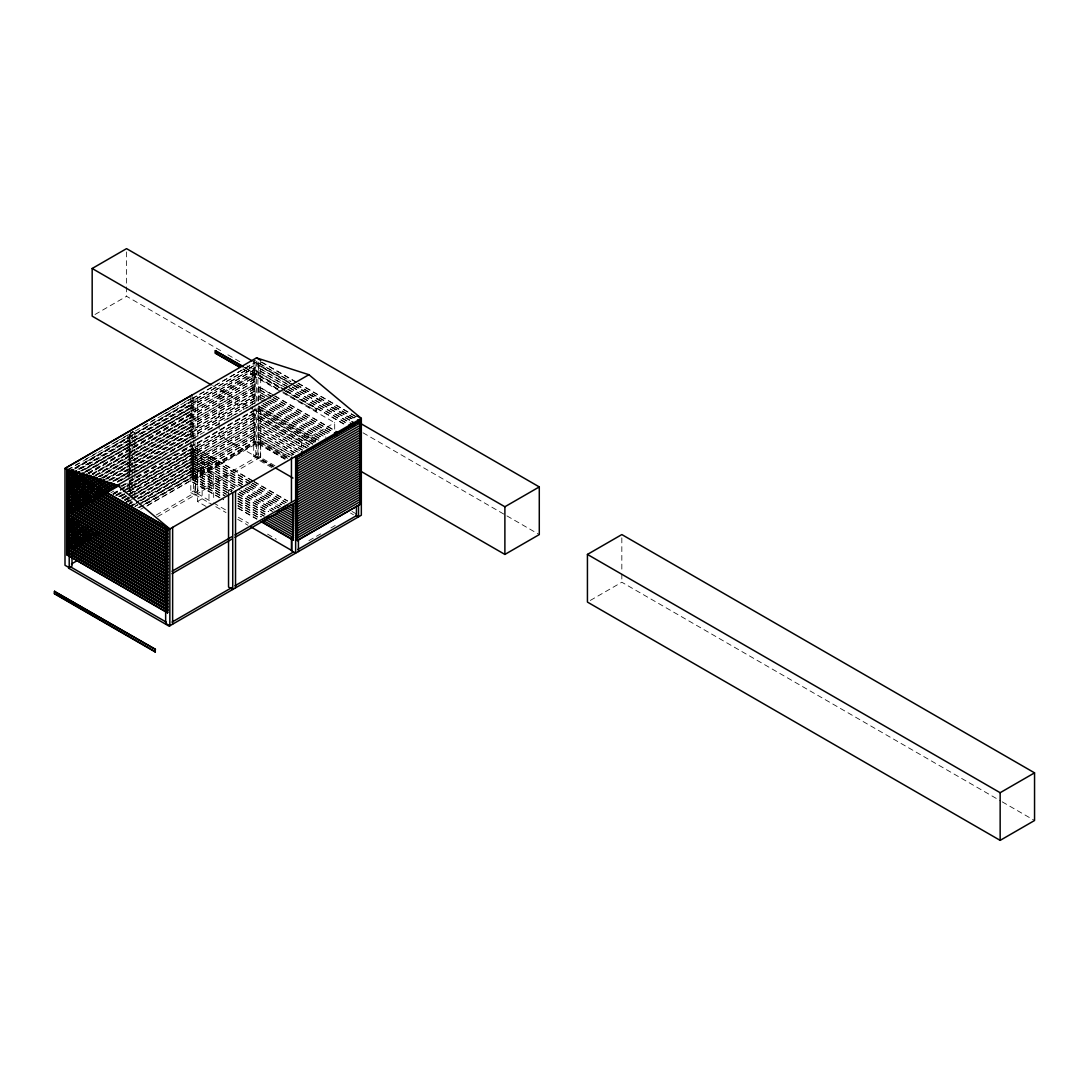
<?xml version="1.0" encoding="UTF-8"?>
<svg xmlns="http://www.w3.org/2000/svg" width="1089" height="1089" viewBox="0 0 1089 1089"><rect width="100%" height="100%" fill="white"/><g stroke="black" fill="none" stroke-linecap="round" stroke-linejoin="round"><path stroke-width="0.75" stroke-dasharray="5 3.75" d="M95.029 314.49L126.555 296.29L222.033 351.407M67.559 469.713L79.266 462.961M85.119 459.585L98.282 451.976M104.136 448.6L114.372 442.692M115.829 441.848L133.389 431.707M143.625 425.799L155.332 419.047M162.642 414.814L168.496 411.438M169.952 410.594L178.732 405.53M184.585 402.154L190.439 398.778M67.872 469.89L133.688 431.884M135.159 431.04L190.738 398.942M191.895 398.724L255.098 362.583L191.895 398.724L191.895 439.235L198.048 436.022M134.9 472L134.9 432.918L132.096 434.538L132.096 473.606M74.882 467.875L192.208 400.48L75.182 468.052M74.882 468.665L255.098 364.965L75.182 468.842M284.855 390.053L258.597 374.902L258.597 362.991L290.981 381.341M77.809 469.359L255.098 367.347L78.109 469.536M79.266 469.318L192.208 404.455L79.565 469.482M80.736 470.856L192.208 406.837L81.035 471.02M82.192 470.802L192.208 407.64L82.492 470.979M85.119 471.496L192.208 410.022L83.962 472.517M219.134 425.5L219.134 394.109L252.158 375.052L334.704 422.709L334.704 430.972M85.119 472.286L255.098 374.493L85.418 472.463M258.597 372.52L286.611 388.337M88.046 472.98L254.799 376.712M88.345 473.157L255.098 376.876M258.597 374.902L285.155 389.889M88.046 473.769L192.208 413.983L88.345 473.946M92.429 473.62L192.208 416.366L92.728 473.797M92.429 474.423L192.208 417.169L92.728 474.6M95.356 475.117L192.208 419.551L95.655 475.294M95.356 475.907L255.098 384.036L95.655 476.084M98.282 476.601L255.098 386.418L98.582 476.778M99.739 476.546L192.208 423.526L100.052 476.723M258.597 401.12L258.896 386.636L273.489 395.062M101.209 478.085L192.208 425.908L102.979 477.418M102.665 478.044L192.208 426.697L102.979 478.221M105.592 478.738L192.208 429.08L105.905 478.901M105.592 479.528L255.098 393.565L107.362 478.861M108.519 480.222L255.098 395.947L108.818 480.399M109.989 480.167L192.208 433.054L110.288 480.344M112.916 480.862L192.208 435.437L113.215 481.039M112.916 481.665L192.208 436.226L113.215 481.828M258.597 398.724L263.279 401.079M117.299 481.515L192.208 438.608L117.598 481.678M117.299 482.304L129.305 475.716M131.932 473.851L222.619 421.497M224.075 420.653L241.635 410.512M243.092 409.668L254.799 402.916L254.799 360.023M120.525 480.793L164.412 455.447M170.265 452.071L187.812 441.943M208.298 430.114L218.535 424.206M227.315 419.142L237.552 413.221M246.318 408.157L255.098 403.093L255.098 360.2M318.696 440.228L258.597 405.884L318.396 440.405M129.006 481.107L158.259 464.213M164.112 460.838L177.276 453.242M183.129 449.866L192.208 444.965L129.305 481.284M120.525 486.347L126.378 482.972M121.682 486.13L192.208 445.755M110.915 492.759L113.841 491.071M121.995 486.293L257.195 408.307L315.538 441.984M255.098 410.24L191.895 446.381L254.799 410.063L254.799 443.427L140.699 509.298M284.855 459.163L258.597 443.999L258.597 408.266L315.783 440.922M112.916 493.576L118.755 490.2M120.226 489.356L192.208 448.151L120.525 489.519M113.215 493.753L119.069 490.377M112.916 494.365L255.098 412.622L120.525 490.322M113.215 494.542L119.069 491.166M115.829 495.059L121.682 491.684M123.152 490.84L255.098 415.004L126.378 489.329M116.142 495.236L120.525 492.704M115.829 495.863L121.682 492.473M123.152 491.629L192.208 452.112L123.452 491.806M117.598 495.182L121.995 492.65M118.755 496.543L123.152 494.011M124.609 493.167L192.208 454.494L124.908 493.344M119.069 496.72L123.452 494.188M120.226 496.502L124.609 493.97M129.006 491.438L192.208 455.297L129.305 491.602M120.525 496.679L124.908 494.147M121.682 498.041L126.079 495.509M129.006 493.821L192.208 457.679L130.762 493.14M121.995 498.218L126.378 495.686M123.152 497.986L126.079 496.298M129.006 494.61L255.098 422.151L129.305 494.787M121.995 499.007L126.378 496.475M124.609 499.524L129.305 497.169L124.908 499.701M130.462 496.148L255.098 424.533L133.688 494.637M124.609 500.314L129.305 497.959L129.305 500.341L126.378 502.029M130.462 496.938L192.208 461.641L130.762 497.115M124.908 500.491L129.305 497.959M126.079 501.852L129.305 500.341M131.932 498.476L192.208 464.037L132.232 498.653M126.079 502.655L131.932 499.279M133.389 498.435L192.208 464.826L133.688 498.599M132.232 499.456L129.006 500.967L129.006 503.349L131.932 501.661M137.772 498.286L192.208 467.208L138.085 498.449M129.305 503.526L132.232 501.838M129.006 504.139L131.932 502.451M137.772 499.075L255.098 431.693L138.085 499.252M129.305 504.316L132.232 502.628M129.006 506.521L134.845 503.145M136.316 502.301L255.098 434.075L136.615 502.478M129.305 506.698L135.159 503.322M130.462 506.48L134.845 503.935M140.699 500.559L192.208 471.183L130.762 506.644M206.12 506.467L197.463 501.471L197.463 470.012L202.146 467.304L213.675 473.96L213.675 500.464M134.845 506.317L137.772 504.629M139.242 503.785L192.208 473.565L139.542 503.962M135.159 506.494L138.085 504.806M143.625 502.056L192.208 474.355L139.542 504.765M137.772 507.814L192.208 476.737L141.012 506.303M139.242 507.76L255.098 441.222L143.925 505.405M197.79 477.554L257.902 442.855L255.806 441.644L195.693 476.342L195.693 492.228M146.852 506.099L255.098 443.604L255.098 407.858M283.875 390.338L316.259 408.688L316.259 411.07L282.419 391.877M197.449 477.758L195.353 478.969L195.353 494.855L212.232 504.602M272.863 466.977L258.243 458.537L258.243 442.651L260.339 441.44L288.109 457.475M252.403 480.889L192.603 446.367L192.603 482.114L223.531 499.62M258.597 443.999L285.155 458.986M197.463 470.012L208.993 476.669L213.675 473.96M190.806 441.671L190.806 492.636L193.597 491.016L197.79 493.44L197.79 442.474M253.71 410.458L253.71 456.318L256.5 454.712L260.693 457.135L260.693 406.156M156.272 515.002L257.195 456.727L273.244 465.983M157.728 516.581L260.693 457.135M197.463 501.471L202.146 498.776L202.146 467.304M251.001 412.513L301.68 441.766L334.704 422.709M228.54 493.616L228.54 490.213L231.344 488.607L231.344 491.997M294.234 452.289L291.444 453.895L295.636 456.318M354.347 417.591L357.138 415.971M308.895 540.661L320.629 533.896M330.893 527.961L336.746 524.585M590.292 600.434L621.833 582.234L1000.764 801.014M261.809 362.12L296.821 382.321M298.277 383.165L355.164 416.012M261.51 362.283L296.521 382.498M297.978 383.342L357.777 417.863M296.821 384.703L358.077 420.068M258.597 362.991L290.681 381.518M296.521 384.88L357.777 420.245M253.723 361.766L293.39 384.662M294.847 385.506L353.598 419.428M292.451 384.567L258.597 365.373L292.138 384.744M293.907 385.411L353.707 419.932M293.594 385.574L353.394 420.109M286.611 383.573L258.597 367.755L290.681 386.282M292.451 386.949L350.781 420.626M292.138 387.126L350.481 420.803M288.068 386.799L258.597 370.137L287.768 386.976M289.524 387.643L349.324 422.164M289.225 387.82L350.481 423.185M288.068 389.181L347.867 423.716M227.9 354.796L241.118 362.433M246.999 365.822L286.652 388.719M287.768 389.358L347.568 423.88M363.032 432.809L505.5 515.07M506.97 515.914L539.286 534.576M1002.234 801.858L1034.55 820.507M286.611 390.72L344.954 424.411M286.312 390.897L344.655 424.587M244.794 367.429L279.791 387.63M285.631 391.005L316.259 408.688M244.494 367.606L282.419 389.494M243.337 368.967L281.261 390.856M282.718 391.7L316.259 411.07M243.038 369.144L280.948 391.033M274.945 395.906L334.745 430.427M258.597 386.813L273.176 395.239M274.646 396.083L334.446 430.604M272.019 396.6L258.597 389.195L271.719 396.777M273.489 397.444L331.818 431.121M273.176 397.621L331.519 431.298M270.562 398.138L258.597 391.577L270.263 398.315M272.019 398.982L330.362 432.673M271.719 399.159L330.062 432.837M264.736 397.158L258.597 393.959L267.35 399.023M270.562 400.521L328.905 434.212M268.806 399.854L328.606 434.388M266.192 400.384L258.597 396.342L265.893 400.561M267.649 401.228L327.449 435.75M267.35 401.405L327.149 435.927M264.736 401.923L325.992 437.288M265.893 402.944L324.236 436.621M263.279 403.461L323.079 437.996M262.966 403.638L322.766 438.159M261.809 404.999L320.152 438.69M261.51 405.176L319.853 438.867M258.651 406.728L318.451 441.249M258.597 408.266L315.483 441.099M314.326 442.474L258.597 410.648L314.027 442.638M212.6 385.683L252.253 408.579M253.723 409.423L313.945 444.189M312.87 444.013L258.597 413.03L312.557 444.189M309.943 444.707L258.597 415.413L309.644 444.884M219.134 394.109L243.759 408.321M308.486 446.245L258.597 417.795L308.187 446.422M307.03 447.783L258.597 420.177L306.73 447.96M307.18 448.124L252.158 416.352L252.158 406.442M304.117 448.491L258.597 422.559L303.804 448.668M302.66 450.029L258.597 424.941L302.347 450.206M299.734 450.723L258.597 427.324L299.434 450.9M298.277 452.275L258.597 429.706L296.521 451.595M295.364 452.97L258.597 432.088L295.065 453.147M293.907 454.508L258.597 434.47L293.594 454.685M292.451 456.046L258.597 436.852L292.138 456.223M289.524 456.754L258.597 439.235L289.225 456.917M286.611 457.448L258.597 441.617L287.768 458.469M258.243 442.651L286.012 458.687M274.959 465.765L260.339 457.326L260.339 441.44M352.006 511.462L356.375 513.981M274.169 467.181L219.134 435.423L219.134 427.16M253.71 456.318L257.902 458.741L257.902 407.776M271.787 467.562L257.195 459.15L257.195 456.727M350.549 513.042L353.462 514.729M191.895 443.999L192.208 479.922L191.895 445.592M252.702 480.712L192.903 446.191L192.903 481.937M254.159 481.556L287.7 500.926M253.86 481.733L287.401 501.103M192.903 448.573L251.246 482.25M252.702 483.094L286.244 502.465M192.603 448.75L250.946 482.427M252.403 483.271L285.944 502.642M192.903 450.955L249.789 483.802M251.246 484.632L284.787 504.003M192.603 451.132L249.476 483.965M250.946 484.809L283.031 503.336M192.903 453.337L248.319 485.34M249.789 486.184L281.874 504.711M192.603 453.514L243.65 482.985M249.476 486.361L281.575 504.874M192.903 455.719L242.493 484.346M248.319 487.722L280.418 506.249M192.603 455.896L245.107 486.211M246.563 487.055L280.104 506.426M192.903 458.101L243.95 487.573M245.406 488.417L278.961 507.787M192.603 458.278L243.65 487.749M245.107 488.593L278.648 507.964M238.11 486.592L192.603 460.661L237.81 486.769M243.95 489.955L276.034 508.481M243.65 490.132L275.735 508.658M192.903 462.866L239.58 489.819M241.037 490.663L273.121 509.189M192.603 463.043L239.267 489.996M240.723 490.84L274.278 510.197M192.903 465.248L233.74 488.825M239.58 492.201L271.665 510.727M192.603 465.425L233.441 489.002M239.267 492.378L272.822 511.748M132.096 431.298L134.9 432.918M192.903 467.63L232.284 490.377M238.11 493.739L268.738 511.422M192.603 467.807L231.984 490.54M237.81 493.916L268.438 511.599M228.54 490.213L232.733 492.636M192.903 470.012L229.371 491.071M238.11 496.121L267.281 512.96M192.603 470.189L229.058 491.248M237.81 496.298L266.982 513.137M192.903 472.408L227.9 492.609M238.11 498.503L265.825 514.512M192.603 472.572L227.601 492.786M237.81 498.68L265.525 514.675M192.903 474.79L226.444 494.147M238.11 500.886L264.368 516.05M192.603 474.954L226.144 494.324M237.81 501.063L264.069 516.227M192.903 477.173L224.987 495.699M238.11 503.268L261.455 516.744M192.603 477.336L224.688 495.863M237.729 503.431L261.156 516.921M192.903 479.555L222.074 496.393M238.11 505.65L259.999 518.282M192.603 479.732L221.775 496.57M237.81 505.827L259.686 518.459M238.11 508.032L257.072 518.99M192.603 482.114L223.231 499.797M237.81 508.209L256.773 519.154M197.449 493.644L212.056 502.083M213.512 502.927L226.675 510.523M238.355 517.275L248.591 523.169M267.581 534.141L276.347 539.205M215.799 506.671L226.036 512.579M237.729 519.317L247.952 525.225M190.806 492.636L194.999 495.059L194.999 398.22L197.79 396.6L197.79 435.682M621.833 537.857L621.833 572.365M621.833 574.012L621.833 582.234M315.96 408.865L315.96 411.247M301.68 441.766L301.68 450.029M260.693 360.296L260.693 399.364M258.896 362.814L258.896 374.725M258.896 386.636L258.896 398.56M258.896 405.707L258.896 443.836M257.902 361.902L257.902 400.983M256.5 361.262L256.5 402.045M256.5 408.838L256.5 454.712M255.806 441.644L255.806 457.53M253.71 359.479L253.71 403.651M252.158 375.052L252.158 404.795M208.993 476.669L208.993 503.159M193.597 397.58L193.597 438.35M193.597 440.051L193.597 491.016M192.208 396.519L192.208 439.412M190.806 395.797L190.806 439.97M134.9 473.688L134.9 497.482M132.096 475.308L132.096 493.998M130.707 432.197L130.707 472.966M130.707 479.773L130.707 493.358M130.707 500.15L130.707 503.554M129.006 475.553L129.006 477.935M129.006 497.782L129.006 500.164M127.903 435.505L127.903 476.288M127.903 483.08L127.903 489.873M127.903 496.666L127.903 501.77M126.555 251.913L126.555 296.29M254.799 369.552L191.895 405.87L254.799 369.552M254.799 371.934L191.895 408.252L254.799 371.934M254.799 379.095L191.895 415.399L254.799 379.095M254.799 381.477L191.895 417.781L254.799 381.477M254.799 388.623L191.895 424.941L254.799 388.623M254.799 391.005L191.895 427.324L254.799 391.005M254.799 398.152L191.895 434.47L254.799 398.152M254.799 400.534L191.895 436.852L254.799 400.534M254.799 417.21L191.895 453.528L254.799 417.21M254.799 419.592L191.895 455.91L254.799 419.592M254.799 426.752L191.895 463.056L254.799 426.752M254.799 429.134L191.895 465.439L254.799 429.134M254.799 436.281L191.895 472.599L254.799 436.281M254.799 438.663L191.895 474.981L254.799 438.663M129.305 434.416L129.305 436.798L129.305 434.416M129.305 437.601L129.305 439.983L129.305 437.601M129.305 440.773L129.305 443.155L129.305 440.773M129.305 443.944L129.305 446.327L129.305 443.944M129.305 447.13L129.305 449.512L129.305 447.13M129.305 450.302L129.305 452.684L129.305 450.302M129.305 453.487L129.305 455.869L129.305 453.487M129.305 456.659L129.305 459.041L129.305 456.659M129.305 459.83L129.305 462.212L129.305 459.83M129.305 463.016L129.305 465.398L129.305 463.016M129.305 466.187L129.305 468.569L129.305 466.187M129.305 469.373L129.305 471.755L129.305 469.373M129.305 472.544L129.305 474.927L129.305 472.544M129.305 482.073L129.305 484.455L129.305 482.073M129.305 485.258L129.305 487.641L129.305 485.258M129.305 488.43L129.305 490.812L129.305 488.43"/><path stroke-width="1.5" d="M211.13 384.825L92.17 316.15L92.17 268.493L126.555 248.632L539.286 486.919L539.286 534.576L504.888 554.424L360.949 471.333M240.111 367.456L215.323 353.135L215.323 350.753L243.337 366.585M215.323 353.135L240.424 367.279M355.735 515.233L358.54 516.853L361.33 515.233L361.33 418.394L308.908 374.711L256.5 357.873L65 468.42L65 565.273L69.206 567.682L71.997 566.076L71.997 554.178M66.797 469.754L167.747 527.675L167.747 530.057L66.797 472.136L67.11 469.577M66.797 472.136L167.747 530.057M66.797 472.925L167.747 530.847L167.434 533.406L66.797 475.308L66.797 472.925L167.747 530.847M70.799 471.374L73.712 469.686M66.797 475.308L167.747 533.242M66.797 476.097L167.747 534.032L167.434 536.591L66.797 478.479L66.797 476.097L167.747 534.032M72.255 472.912L75.182 471.224M73.412 472.694L76.339 471.006M72.255 473.715L76.638 471.169M66.797 478.479L167.747 536.414M74.882 474.232L79.266 471.7M66.797 479.283L167.747 537.204L167.434 539.763L66.797 481.665L66.797 479.283L167.747 537.204M72.255 476.097L79.565 471.864M74.882 475.022L79.266 472.49M72.255 476.887L79.565 472.667M66.797 481.665L167.747 539.586M79.266 474.872L82.192 473.184M70.799 480.113L82.492 473.361M66.797 482.454L167.747 540.389L167.434 542.948L66.797 484.836L66.797 482.454L167.747 540.389M79.266 475.662L83.649 473.13M72.255 480.058L83.962 473.307M66.797 484.836L167.747 542.771M80.736 477.2L83.649 475.512M66.797 485.64L167.747 543.561L167.434 546.12L66.797 488.022L66.797 485.64L167.747 543.561M70.799 483.285L86.889 474.001M80.736 478.003L86.576 474.627M72.255 483.244L86.889 474.79M66.797 488.022L167.747 545.943M80.736 480.385L89.502 475.308M66.797 488.811L167.747 546.732L167.434 549.292L66.797 491.193L66.797 488.811L167.747 546.732M70.799 486.47L73.712 484.782M76.638 483.094L89.802 475.485M80.736 481.175L89.502 476.111M72.255 486.415L75.182 484.728M78.109 483.04L91.272 475.444M66.797 491.193L167.747 549.128M85.119 481.025L92.429 476.805M66.797 491.983L167.747 549.918L167.434 552.477L66.797 494.365L66.797 491.983L167.747 549.918M70.799 489.642L73.712 487.954M76.638 486.266L79.565 484.578M82.492 482.89L94.199 476.138M85.119 481.814L93.899 476.751M83.962 482.835L94.199 476.928M66.797 494.365L167.747 552.3M88.046 482.509L96.826 477.445M66.797 495.168L167.747 553.089L167.434 555.649L66.797 497.55L66.797 495.168L167.747 553.089M70.799 492.827L73.712 491.139M76.638 489.437L79.565 487.749M82.492 486.062L97.125 477.622M88.046 483.312L96.826 478.234M89.802 482.631L97.125 478.411M66.797 497.55L167.747 555.472M92.429 483.162L99.739 478.929M66.797 498.34L167.747 556.275L167.434 558.834L66.797 500.722L66.797 498.34L167.747 556.275M79.565 490.935L100.052 479.106M92.429 483.952L101.209 478.888M75.182 494.256L78.109 492.568M81.035 490.88L85.418 488.348M88.345 486.66L100.052 479.909M66.797 500.722L167.747 558.657M93.899 485.49L104.136 479.582M66.797 501.525L167.747 559.447L167.434 562.006L66.797 503.908L66.797 501.525L167.747 559.447M73.712 497.482L76.638 495.794M79.565 494.107L82.492 492.419M85.418 490.731L104.435 479.759M93.899 486.279L104.136 480.372M75.182 497.442L78.109 495.754M81.035 494.066L104.435 480.548M66.797 503.908L167.747 561.829M98.282 486.13L105.592 481.91M66.797 504.697L167.747 562.618L167.434 565.177L66.797 507.079L66.797 504.697L167.747 562.618M72.255 501.512L81.035 496.448M97.125 487.151L107.362 481.243M71.956 502.124L74.882 500.436M77.809 498.748L80.736 497.06M98.282 486.933L105.592 482.699M72.255 502.301L94.199 489.642M97.125 487.94L107.362 482.032M66.797 507.079L167.747 565.014M99.739 488.471L109.989 482.55M72.255 504.683L79.565 500.464M83.962 497.932L86.889 496.244M97.125 490.336L110.288 482.726M66.797 507.869L167.747 565.804L167.434 568.363L66.797 510.251L66.797 507.869L167.747 565.804M71.956 505.31L74.882 503.622M77.809 501.934L80.736 500.232M99.739 489.26L109.989 483.353M72.255 505.487L88.345 496.189M97.125 491.125L111.745 482.672M66.797 510.251L167.747 568.186M88.046 498.394L90.972 496.707M104.136 489.111L112.916 484.047M66.797 511.054L167.747 568.975L167.434 571.534L66.797 513.436L66.797 511.054L167.747 568.975M88.345 498.571L91.272 496.883M94.199 495.196L98.582 492.664M101.508 490.976L113.215 484.21M77.809 505.105L80.736 503.417M88.046 499.198L90.972 497.51M93.899 495.822L96.826 494.12M104.136 489.9L114.372 483.992M72.255 508.658L75.182 506.97M78.109 505.282L114.672 484.169M66.797 513.436L167.747 571.357M105.592 491.438L115.829 485.531M66.797 514.226L167.747 572.161L167.434 574.72L66.797 516.608L66.797 514.226L167.747 572.161M72.255 511.04L85.418 503.445M88.345 501.757L91.272 500.055M94.199 498.367L117.598 484.864M88.046 502.369L90.972 500.681M93.899 498.993L96.826 497.305M105.592 492.242L117.299 485.476M357.138 415.971L361.33 418.394L169.843 528.955L65 468.42L117.421 485.272L308.908 374.711M72.255 511.83L117.598 485.653M72.895 512.293L80.205 508.073M84.588 505.541L88.985 503.009M91.912 501.321L119.695 485.272M66.797 516.608L167.747 574.543M66.797 517.411L167.747 575.332L167.434 577.891L66.797 519.793L66.797 517.411L167.747 575.332M66.797 519.793L167.747 577.715M66.797 520.583L167.747 578.504L167.434 581.063L66.797 522.965L66.797 520.583L167.747 578.504M66.797 522.965L167.747 580.9M66.797 523.755L167.747 581.689L167.434 584.249L66.797 526.137L66.797 523.755L167.747 581.689M70.799 521.413L73.712 519.725M66.797 526.137L167.747 584.072M66.797 526.94L167.747 584.861L167.434 587.42L66.797 529.322L66.797 526.94L167.747 584.861M70.799 524.599L76.638 521.209M72.255 524.544L76.638 522.012M66.797 529.322L167.747 587.243M66.797 530.112L167.747 588.046L167.434 590.606L66.797 532.494L66.797 530.112L167.747 588.046M70.799 527.77L73.712 526.082M76.638 524.394L79.565 522.706M66.797 532.494L167.747 590.429M70.799 530.942L73.712 529.254M76.638 527.566L79.565 525.878M66.797 533.297L167.747 591.218L167.434 593.777L66.797 535.679L66.797 533.297L167.747 591.218M66.797 535.679L167.747 593.6M66.797 536.469L167.747 594.39L167.434 596.949L66.797 538.851L66.797 536.469L167.747 594.39M79.565 529.063L83.962 526.518M75.182 532.385L78.109 530.697M81.035 529.009L85.418 526.477M66.797 538.851L167.747 596.786M66.797 539.64L167.747 597.575L167.434 600.134L66.797 542.023L66.797 539.64L167.747 597.575M73.712 535.611L76.638 533.923M79.565 532.235L82.492 530.547M75.182 535.557L78.109 533.869M81.035 532.181L88.345 527.961M66.797 542.023L167.747 599.957M66.797 542.826L167.747 600.747L167.434 603.306L66.797 545.208L66.797 542.826L167.747 600.747M72.255 539.64L76.638 537.095M71.956 540.253L74.882 538.565M72.255 540.43L78.109 537.054M81.035 535.366L91.272 529.445M66.797 545.208L167.747 603.129M66.797 545.997L167.747 603.932L167.434 606.491L66.797 548.38L66.797 545.997L167.747 603.932M72.255 542.812L79.565 538.592M83.962 536.06L86.889 534.372M71.956 543.438L74.882 541.737M77.809 540.049L80.736 538.361M72.255 543.602L88.345 534.318M66.797 548.38L167.747 606.314M88.046 536.523L90.972 534.835M66.797 549.183L167.747 607.104L167.434 609.663L66.797 551.565L66.797 549.183L167.747 607.104M88.345 536.7L95.655 532.48M77.809 543.234L80.736 541.546M88.046 537.313L90.972 535.625M93.899 533.937L96.826 532.249M72.255 546.787L95.655 533.27M66.797 551.565L167.747 609.486M71.956 548.992L79.266 544.772M93.899 536.319L98.282 533.787M66.797 552.354L167.747 610.289L167.434 612.835L66.797 554.737L66.797 552.354L167.747 610.289M72.255 549.169L85.418 541.56M88.345 539.872L91.272 538.184M94.199 536.496L98.582 533.964M66.797 554.737L167.747 612.671M71.425 563.979L77.278 560.604M99.222 547.93L102.148 546.242M54.45 591.409L155.387 649.343L155.087 651.903L54.45 593.791L54.45 591.409L155.387 649.343M54.45 593.791L54.749 591.232M297.038 457.04L360.241 420.899L360.241 504.302L297.338 540.62L297.038 457.04L360.241 420.899M172.062 571.249L232.039 536.618M234.965 534.93L294.942 500.3M172.062 573.658L232.039 539.041M234.965 537.353L294.942 502.723M293.54 506.671L290.314 505.16M293.54 509.053L287.401 505.868M293.54 511.435L284.488 506.562M293.54 513.831L283.031 508.1M293.54 516.213L281.575 509.652M293.54 518.595L278.648 510.346M293.54 520.978L277.191 511.884M293.54 523.36L275.735 513.423M293.54 525.742L274.278 514.961M293.54 528.124L271.365 515.669M293.54 530.506L268.438 516.363M293.54 532.889L266.982 517.901M293.54 535.271L264.069 518.609M293.54 537.653L262.612 520.147M293.24 540.212L293.54 504.289L293.24 540.212L261.156 521.685M297.038 540.443L360.241 504.302M172.062 622.078L232.039 587.461M234.965 585.773L293.472 551.987M297.801 549.496L356.443 515.642L356.443 506.099M357.832 517.248L169.135 626.189L68.498 568.09M360.949 423.675L504.888 506.766L539.286 486.919M587.434 554.424L621.833 534.576L1034.55 772.85L1034.55 820.507L1000.151 840.368L587.434 602.081L587.434 554.424L1000.151 792.71L1034.55 772.85M256.5 357.873L260.693 360.296M92.17 268.493L252.253 360.922M359.928 423.104L297.038 459.422M359.928 425.486L297.038 461.804M351.938 421.647L354.864 423.335M359.928 427.868L297.038 464.186M350.481 423.185L353.394 424.873M359.928 430.25L297.038 466.568M349.024 424.724L351.938 426.412M359.928 432.632L297.038 468.951M215.323 350.753L243.038 366.762M359.928 435.028L297.038 471.333M359.928 437.41L297.038 473.715M359.928 439.793L297.038 476.097M359.928 442.175L297.038 478.479M359.928 444.557L297.038 480.862M335.902 431.448L338.815 433.136M359.928 446.939L297.038 483.257M334.446 432.986L337.359 434.674M359.928 449.321L297.038 485.64M359.928 451.704L297.038 488.022M359.928 454.086L297.038 490.404M359.928 456.468L297.038 492.786M359.928 458.85L297.038 495.168M359.928 461.232L297.038 497.55M359.928 463.615L297.038 499.933M359.928 465.997L297.038 502.315M359.928 468.379L297.038 504.697M359.928 470.761L297.038 507.079M359.928 473.143L297.038 509.461M359.928 475.525L297.038 511.844M359.928 477.908L297.038 514.226M359.928 480.29L297.038 516.608M359.928 482.686L297.038 518.99M359.928 485.068L297.038 521.372M359.928 487.45L297.038 523.755M359.928 489.832L297.038 526.137M192.208 394.926L66.402 467.562M359.928 492.214L297.038 528.519M359.928 494.597L297.038 530.915M359.928 496.979L297.038 533.297M359.928 499.361L297.038 535.679M359.928 501.743L297.038 538.061M275.612 468.025L292.995 478.057M261.455 521.508L293.54 540.035M250.878 526.913L291.798 550.544L291.798 537.83M69.955 566.511L166.222 622.091M56.206 594.458L155.387 651.726M117.421 485.272L169.843 528.955L169.843 625.794L165.651 623.371L165.651 528.233M1000.151 792.71L1000.151 840.368M504.888 506.766L504.888 554.424M359.928 420.722L359.928 504.125M358.54 420L358.54 423.403M358.54 504.956L358.54 516.853M354.347 422.682L354.347 426.085M334.704 432.619L334.704 435.927M301.68 451.676L301.68 454.984M298.427 539.654L298.427 551.551M297.338 457.217L297.338 540.62M295.636 456.318L295.636 553.158L291.444 550.735L291.444 538.851M291.444 457.298L291.444 501.471M235.537 491.016L235.537 587.856M232.733 492.636L232.733 589.476L228.54 587.053L228.54 493.616M215.622 350.59L215.622 352.972M172.634 527.335L172.634 624.174M167.434 527.852L167.434 530.234M167.434 531.024L167.434 533.406M167.434 534.209L167.434 536.591M167.434 537.381L167.434 539.763M167.434 540.566L167.434 542.948M167.434 543.738L167.434 546.12M167.434 546.909L167.434 549.292M167.434 550.095L167.434 552.477M167.434 553.266L167.434 555.649M167.434 556.452L167.434 558.834M167.434 559.623L167.434 562.006M167.434 562.795L167.434 565.177M167.434 565.981L167.434 568.363M167.434 569.152L167.434 571.534M167.434 572.338L167.434 574.72M167.434 575.509L167.434 577.891M167.434 578.681L167.434 581.063M167.434 581.866L167.434 584.249M167.434 585.038L167.434 587.42M167.434 588.223L167.434 590.606M167.434 591.395L167.434 593.777M167.434 594.567L167.434 596.949M167.434 597.752L167.434 600.134M167.434 600.924L167.434 603.306M167.434 604.109L167.434 606.491M167.434 607.281L167.434 609.663M167.434 610.453L167.434 612.835M155.087 649.52L155.087 651.903M71.997 469.236L71.997 472.626M71.997 477.731L71.997 508.304M71.997 518.5L71.997 545.684M69.206 470.843L69.206 567.682M67.11 475.934L67.11 478.316M67.11 479.106L67.11 481.488M67.11 482.277L67.11 484.659M67.11 514.049L67.11 516.431M67.11 520.406L67.11 522.788M67.11 552.177L67.11 554.56"/></g></svg>
